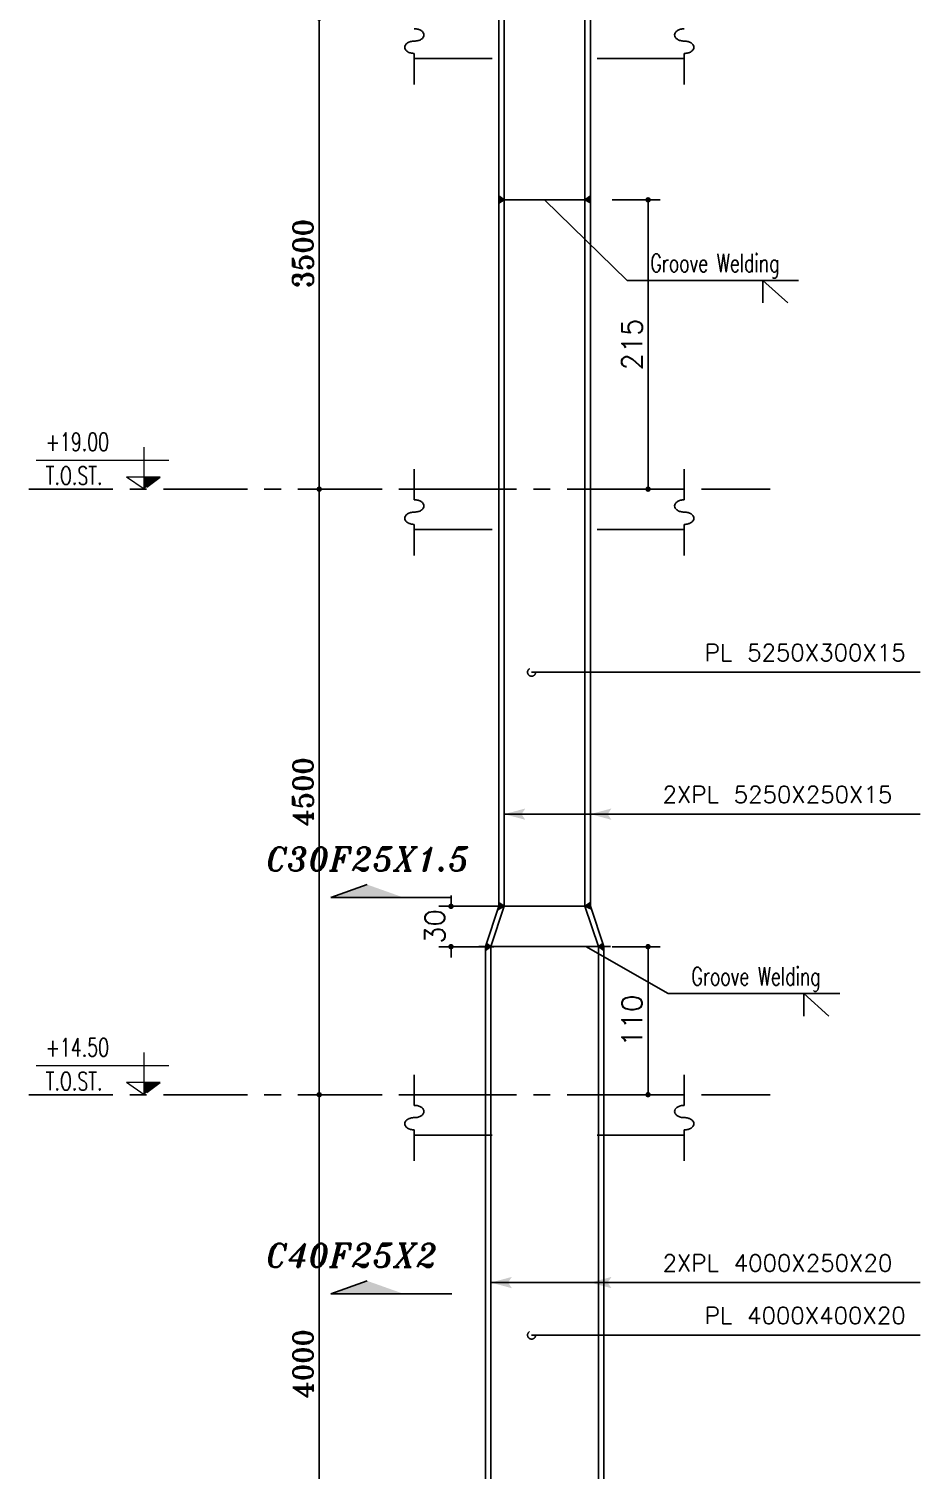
# Model space of a CAD drawing. Header units: inches. Extents: x 1387 to 2676, y -3554 to -2136.
# Drawn here: x 2541.25 to 2554.5, y -2321.39 to -2299.97 of the extents above; entities that cross this region are included whole.
import ezdxf

# ---------------------------------------------------------------- set-up
doc = ezdxf.new("R2010")
doc.units = ezdxf.units.IN
doc.header["$MEASUREMENT"] = 0
doc.linetypes.add('CENTER', pattern=[2, 1.25, -0.25, 0.25, -0.25])
doc.linetypes.add('HIDDEN', pattern=[0.375, 0.25, -0.125])
for name, color, linetype in [('1', 1, 'Continuous'), ('1R', 1, 'Continuous'), ('2H', 2, 'HIDDEN'), ('2Y', 2, 'Continuous'), ('3', 3, 'HIDDEN'), ('3G', 3, 'Continuous'), ('AXE', 1, 'CENTER'), ('D', 1, 'Continuous'), ('DIM', 8, 'Continuous'), ('LEVEL', 3, 'HIDDEN'), ('Pich', 2, 'Continuous')]:
    doc.layers.add(name, color=color, linetype=linetype)
doc.layers.add('2', color=2, linetype='Continuous', lineweight=9)
doc.styles.add('ITALICT', font='italict')
doc.styles.add('ROMANC', font='TXT.shx')
doc.styles.add('ROMANS', font='ROMANS')
doc.styles.add('ROMANT', font='romant')
doc.dimstyles.new('1-100', dxfattribs={"dimtxt": 0.3, "dimasz": 0.08, "dimexe": 0.18, "dimexo": 0.0625, "dimgap": 0.09, "dimtad": 1, "dimdec": 0, "dimlfac": 1000, "dimdsep": 46, "dimtxsty": 'ROMANT', "dimblk": 'DOT', "dimcen": 0.09, "dimclrd": 1, "dimclre": 1, "dimclrt": 3, "dimadec": 0, "dimazin": 0, "dimtfac": 1, "dimtdec": 0, "dimtix": 1, "dimtofl": 0, "dimtmove": 2, "dimatfit": 3, "dimldrblk": 'DOT', "dimfxl": 1, "dimtolj": 1, "dimarcsym": 0})
doc.dimstyles.new('1-50-2', dxfattribs={"dimtxt": 0.3, "dimasz": 0.08, "dimexe": 0.18, "dimexo": 0.0625, "dimgap": 0.09, "dimtad": 1, "dimdec": 0, "dimlfac": 500, "dimdsep": 46, "dimtxsty": 'ROMANT', "dimblk": 'DOT', "dimcen": 0.09, "dimclrd": 1, "dimclre": 1, "dimclrt": 3, "dimadec": 0, "dimazin": 0, "dimtfac": 1, "dimtdec": 0, "dimtix": 1, "dimtofl": 0, "dimtmove": 2, "dimatfit": 3, "dimldrblk": 'DOT', "dimfxl": 1, "dimtolj": 1, "dimarcsym": 0})

# ---------------------------------------------------------------- blocks, each defined once
blk = doc.blocks.new('DOT')
at = {"layer": 'DIM', "color": 0, "linetype": 'ByBlock'}
blk.add_line((-0.5, 0), (-1, 0), dxfattribs=at)
at = {"layer": 'DIM', "color": 0, "linetype": 'ByBlock', "const_width": 0.5}
blk.add_lwpolyline([(-0.25, 0, 1), (0.25, 0, 1)], format="xyb", close=True, dxfattribs=at)
blk = doc.blocks.new('*D1965')
at = {"layer": 'Defpoints', "color": 0, "transparency": 16777216}
for p in [(2545.405, -2315.808), (2545.567, -2315.808), (2545.405, -2323.808)]:
    blk.add_point(p, dxfattribs=at)
at = {"layer": 'Pich', "color": 1, "lineweight": -2, "transparency": 16777216}
for p, q in [((2545.468, -2315.808), (2545.747, -2315.808)), ((2545.567, -2323.728), (2545.567, -2315.888)), ((2545.468, -2323.808), (2545.747, -2323.808))]:
    blk.add_line(p, q, dxfattribs=at)
at = {"layer": 'Pich', "color": 1, "lineweight": -2, "transparency": 16777216, "xscale": 0.08, "yscale": 0.08, "zscale": 0.08}
for p, rotation in [((2545.567, -2315.808), 90), ((2545.567, -2323.808), 270)]:
    blk.add_blockref('DOT', p, dxfattribs=dict(at, rotation=rotation))
at = {"layer": 'Pich', "color": 3, "transparency": 16777216, "insert": (2545.327, -2319.808), "char_height": 0.3, "attachment_point": 5, "rotation": 90, "style": 'ROMANT'}
blk.add_mtext('\\A1;4000', dxfattribs=at)
blk = doc.blocks.new('_Dot')
at = {"layer": 'DIM', "color": 0, "lineweight": -2}
blk.add_line((-0.5, 0), (-1, 0), dxfattribs=at)
at = {"layer": 'DIM', "color": 0, "const_width": 0.5}
blk.add_lwpolyline([(-0.25, 0, 1), (0.25, 0, 1)], format="xyb", close=True, dxfattribs=at)
blk = doc.blocks.new('*D1961')
at = {"layer": 'Defpoints', "color": 0, "transparency": 16777216}
for p in [(2545.397, -2306.808), (2545.567, -2306.808), (2545.397, -2315.808)]:
    blk.add_point(p, dxfattribs=at)
at = {"layer": 'Pich', "color": 1, "lineweight": -2, "transparency": 16777216}
for p, q in [((2545.459, -2306.808), (2545.747, -2306.808)), ((2545.567, -2315.728), (2545.567, -2306.888)), ((2545.459, -2315.808), (2545.747, -2315.808))]:
    blk.add_line(p, q, dxfattribs=at)
at = {"layer": 'Pich', "color": 1, "lineweight": -2, "transparency": 16777216, "xscale": 0.08, "yscale": 0.08, "zscale": 0.08}
for p, rotation in [((2545.567, -2306.808), 90), ((2545.567, -2315.808), 270)]:
    blk.add_blockref('DOT', p, dxfattribs=dict(at, rotation=rotation))
at = {"layer": 'Pich', "color": 3, "transparency": 16777216, "insert": (2545.327, -2311.308), "char_height": 0.3, "attachment_point": 5, "rotation": 90, "style": 'ROMANT'}
blk.add_mtext('\\A1;4500', dxfattribs=at)
blk = doc.blocks.new('*D1962')
at = {"layer": 'Defpoints', "color": 0, "transparency": 16777216}
for p in [(2545.567, -2299.808), (2545.567, -2306.808), (2545.567, -2306.808)]:
    blk.add_point(p, dxfattribs=at)
at = {"layer": 'Pich', "color": 1, "lineweight": -2, "transparency": 16777216}
for p, q in [((2545.567, -2299.888), (2545.567, -2306.728)), ((2545.629, -2299.808), (2545.747, -2299.808)), ((2545.629, -2306.808), (2545.747, -2306.808))]:
    blk.add_line(p, q, dxfattribs=at)
at = {"layer": 'Pich', "color": 1, "lineweight": -2, "transparency": 16777216, "xscale": 0.08, "yscale": 0.08, "zscale": 0.08}
for p, rotation in [((2545.567, -2299.808), 90), ((2545.567, -2306.808), 270)]:
    blk.add_blockref('DOT', p, dxfattribs=dict(at, rotation=rotation))
at = {"layer": 'Pich', "color": 3, "transparency": 16777216, "insert": (2545.327, -2303.308), "char_height": 0.3, "attachment_point": 5, "rotation": 90, "style": 'ROMANT'}
blk.add_mtext('\\A1;3500', dxfattribs=at)
blk = doc.blocks.new('*D1959')
at = {"layer": 'D', "color": 1, "lineweight": -2, "transparency": 16777216}
for p, q in [((2547.526, -2312.928), (2547.526, -2312.848)), ((2548.274, -2313.008), (2547.346, -2313.008)), ((2548.163, -2313.608), (2547.346, -2313.608)), ((2547.526, -2313.688), (2547.526, -2313.768))]:
    blk.add_line(p, q, dxfattribs=at)
at = {"layer": 'Defpoints', "color": 0, "transparency": 16777216}
for p in [(2548.337, -2313.008), (2547.526, -2313.608), (2548.225, -2313.608, -0.015)]:
    blk.add_point(p, dxfattribs=at)
at = {"layer": 'D', "color": 1, "lineweight": -2, "transparency": 16777216, "xscale": 0.08, "yscale": 0.08, "zscale": 0.08}
for p, rotation in [((2547.526, -2313.008), 270), ((2547.526, -2313.608), 90)]:
    blk.add_blockref('DOT', p, dxfattribs=dict(at, rotation=rotation))
at = {"layer": 'D', "color": 2, "transparency": 16777216, "insert": (2547.286, -2313.308), "char_height": 0.3, "attachment_point": 5, "rotation": 90, "style": 'ROMANS'}
blk.add_mtext('\\A1;30', dxfattribs=at)
blk = doc.blocks.new('*D1957')
at = {"layer": 'D', "color": 1, "lineweight": -2, "transparency": 16777216}
for p, q in [((2549.92, -2313.608), (2550.635, -2313.608)), ((2550.455, -2313.688), (2550.455, -2315.728)), ((2550.02, -2315.808), (2550.635, -2315.808))]:
    blk.add_line(p, q, dxfattribs=at)
at = {"layer": 'Defpoints', "color": 0, "transparency": 16777216}
for p in [(2549.858, -2313.608, 0.03), (2549.958, -2315.808), (2550.455, -2315.808)]:
    blk.add_point(p, dxfattribs=at)
at = {"layer": 'D', "color": 1, "lineweight": -2, "transparency": 16777216, "xscale": 0.08, "yscale": 0.08, "zscale": 0.08}
for p, rotation in [((2550.455, -2313.608), 90), ((2550.455, -2315.808), 270)]:
    blk.add_blockref('DOT', p, dxfattribs=dict(at, rotation=rotation))
at = {"layer": 'D', "color": 2, "transparency": 16777216, "insert": (2550.215, -2314.708), "char_height": 0.3, "attachment_point": 5, "rotation": 90, "style": 'ROMANS'}
blk.add_mtext('\\A1;110', dxfattribs=at)
blk = doc.blocks.new('*D1958')
at = {"layer": 'D', "color": 1, "lineweight": -2, "transparency": 16777216}
for p, q in [((2549.92, -2302.508), (2550.635, -2302.508)), ((2550.455, -2302.588), (2550.455, -2306.728)), ((2550.02, -2306.808), (2550.635, -2306.808))]:
    blk.add_line(p, q, dxfattribs=at)
at = {"layer": 'Defpoints', "color": 0, "transparency": 16777216}
for p in [(2549.858, -2302.508, 0.045), (2549.958, -2306.808), (2550.455, -2306.808)]:
    blk.add_point(p, dxfattribs=at)
at = {"layer": 'D', "color": 1, "lineweight": -2, "transparency": 16777216, "xscale": 0.08, "yscale": 0.08, "zscale": 0.08}
for p, rotation in [((2550.455, -2302.508), 90), ((2550.455, -2306.808), 270)]:
    blk.add_blockref('DOT', p, dxfattribs=dict(at, rotation=rotation))
at = {"layer": 'D', "color": 2, "transparency": 16777216, "insert": (2550.215, -2304.658), "char_height": 0.3, "attachment_point": 5, "rotation": 90, "style": 'ROMANS'}
blk.add_mtext('\\A1;215', dxfattribs=at)

msp = doc.modelspace()

# ---------------------------------------------------------------- hatches: boundary and pattern name
at = {"layer": '1R'}
h = msp.add_hatch(color=256, dxfattribs=at)
h.dxf.hatch_style = 1
h.paths.add_polyline_path([(2548.23737283, -2302.45064041), (2548.23737283, -2302.5077692), (2548.31737283, -2302.5077692)])
h.paths.add_polyline_path([(2548.31737283, -2302.5077692), (2548.23737283, -2302.5077692), (2548.23737283, -2302.55922559)])
h = msp.add_hatch(color=256, dxfattribs=at)
h.dxf.hatch_style = 1
h.paths.add_polyline_path([(2549.59737283, -2302.45064041), (2549.59737283, -2302.5077692), (2549.51737283, -2302.5077692)])
h.paths.add_polyline_path([(2549.51737283, -2302.5077692), (2549.59737283, -2302.5077692), (2549.59737283, -2302.55259538)])
h = msp.add_hatch(color=256, dxfattribs=at)
h.dxf.hatch_style = 1
h.paths.add_polyline_path([(2548.23737283, -2312.95064041), (2548.23737283, -2313.0077692), (2548.31737283, -2313.0077692)])
h.paths.add_polyline_path([(2548.31737283, -2313.0077692), (2548.23737283, -2313.0077692), (2548.22022001, -2313.05922766)])
h = msp.add_hatch(color=256, dxfattribs=at)
h.dxf.hatch_style = 1
h.paths.add_polyline_path([(2549.59737283, -2312.95064041), (2549.59737283, -2313.0077692), (2549.51737283, -2313.0077692)])
h.paths.add_polyline_path([(2549.51737283, -2313.0077692), (2549.59737283, -2313.0077692), (2549.61231809, -2313.05260497)])
h = msp.add_hatch(color=256, dxfattribs=at)
h.dxf.hatch_style = 1
h.paths.add_polyline_path([(2548.04622918, -2313.55463112), (2548.03737283, -2313.6077692), (2548.11737283, -2313.6077692)])
h.paths.add_polyline_path([(2548.11737283, -2313.6077692), (2548.03737283, -2313.6077692), (2548.03737283, -2313.66489798)])
h = msp.add_hatch(color=256, dxfattribs=at)
h.dxf.hatch_style = 1
h.paths.add_polyline_path([(2549.78857191, -2313.55496367), (2549.79737283, -2313.6077692), (2549.71737283, -2313.6077692)])
h.paths.add_polyline_path([(2549.71737283, -2313.6077692), (2549.79737283, -2313.6077692), (2549.79737283, -2313.66489798)])

# ---------------------------------------------------------------- linework, layer by layer
at = {"layer": '1'}
for p, q in [((2548.72367963, -2309.52788731), (2554.49968708, -2309.52788731)), ((2548.31737283, -2311.63824228), (2554.49968708, -2311.63824228)), ((2548.11737283, -2318.60028277, -0.00294384), (2554.49968708, -2318.60030485)), ((2548.72367963, -2319.38124042), (2554.49968708, -2319.38124042))]:
    msp.add_line(p, q, dxfattribs=at)
at = {"layer": '1R'}
for p, q in [((2548.31737283, -2302.5077692, 0.04499989), (2548.23737283, -2302.45064041, 0.04499989)), ((2549.51737283, -2302.5077692, 0.04499989), (2549.59737283, -2302.45064041, 0.04499989)), ((2548.23737283, -2302.5077692, 0.02999992), (2549.39737283, -2302.5077692, 0.02999992)), ((2548.23737283, -2302.5077692, 0.04499989), (2549.59737283, -2302.5077692, 0.04499989)), ((2548.31737283, -2302.5077692, 0.04499989), (2548.23737283, -2302.55921811, 0.05553033)), ((2550.14549437, -2303.70441907, 0.04499989), (2548.91737283, -2302.5077692, 0.04499989)), ((2549.51737283, -2302.5077692, 0.04499989), (2549.59737283, -2302.55259538, 0.0555044)), ((2552.69275914, -2303.70441907, 0.04499989), (2550.14549437, -2303.70441907, 0.04499989)), ((2548.31737283, -2313.0077692, 0.04499989), (2548.23737283, -2312.95064041, 0.04499989)), ((2549.51737283, -2313.0077692, 0.04499989), (2549.59737283, -2312.95064041, 0.04499989)), ((2548.03737283, -2313.0077692, 0.02999992), (2549.39737283, -2313.0077692, 0.02999992)), ((2548.31737283, -2313.0077692, 0.04499989), (2548.22022001, -2313.05922766, 0.02999992)), ((2548.23737283, -2313.0077692, 0.04499989), (2549.59737283, -2313.0077692, 0.04499989)), ((2549.51737283, -2313.0077692, 0.04499989), (2549.61231809, -2313.05260497, 0.02999992)), ((2547.93737283, -2313.6077692, 0.02999992), (2549.89737283, -2313.6077692, 0.02999992)), ((2547.93737283, -2313.6077692, 0.02999992), (2549.89737283, -2313.6077692, 0.02999992)), ((2547.93737283, -2313.6077692, 0.02999992), (2549.69737283, -2313.6077692, 0.02999992)), ((2547.93737283, -2313.6077692, 0.02999992), (2549.69737283, -2313.6077692, 0.02999992)), ((2548.11737283, -2313.6077692, 0.04499989), (2548.03737283, -2313.66489798, 0.04499989)), ((2548.11737283, -2313.6077692, 0.04499989), (2548.04622918, -2313.55463112, 0.03132837)), ((2550.7559827, -2314.30441907, 0.02999992), (2549.52786117, -2313.6077692, 0.02999992)), ((2549.71737283, -2313.6077692, 0.02999992), (2549.78857191, -2313.55496367, 0.02999992)), ((2549.71737283, -2313.6077692, 0.02999992), (2549.79737283, -2313.66489798, 0.02999992)), ((2553.30324747, -2314.30441907, 0.02999992), (2550.7559827, -2314.30441907, 0.02999992))]:
    msp.add_line(p, q, dxfattribs=at)
at = {"layer": '2'}
for p, q in [((2542.9634117, -2306.8077692, 0.01499996), (2542.9634117, -2306.18333853, 0.01499996)), ((2543.33331859, -2306.37965528, 0.01499996), (2541.36166553, -2306.37965528, 0.01499996)), ((2542.9634117, -2306.8077692, 0.01499996), (2542.70336683, -2306.62760634, 0.01499996)), ((2542.70343343, -2306.6228955, 0.01499996), (2543.2035197, -2306.6228955, 0.01499996)), ((2542.9634117, -2315.8077692, 0.01499996), (2542.9634117, -2315.18333853, 0.01499996)), ((2543.33331859, -2315.37965528, 0.01499996), (2541.36166553, -2315.37965528, 0.01499996)), ((2542.9634117, -2315.8077692, 0.01499996), (2542.70336683, -2315.62760634, 0.01499996)), ((2542.70343343, -2315.6228955, 0.01499996), (2543.2035197, -2315.6228955, 0.01499996))]:
    msp.add_line(p, q, dxfattribs=at)
at = {"layer": '2H'}
for p, q in [((2543.20345311, -2306.62760634, 0.01499996), (2542.9634117, -2306.8077692, 0.01499996)), ((2543.20345311, -2315.62760634, 0.01499996), (2542.9634117, -2315.8077692, 0.01499996))]:
    msp.add_line(p, q, dxfattribs=at)
at = {"layer": '2Y'}
for p, q in [((2546.98063495, -2300.79216283), (2546.98063495, -2300.33157835)), ((2550.99276387, -2300.79216283), (2550.99276387, -2300.33157835)), ((2552.15844817, -2304.04029659, 0.04499989), (2552.15844817, -2303.7052914, 0.04499989)), ((2552.15844817, -2303.7052914, 0.04499989), (2552.53315069, -2304.04029659, 0.04499989)), ((2546.98063495, -2306.96621595), (2546.98063495, -2306.51059283)), ((2550.99276387, -2306.96621595), (2550.99276387, -2306.51059283)), ((2546.98063495, -2307.79216283), (2546.98063495, -2307.33157835)), ((2550.99276387, -2307.79216283), (2550.99276387, -2307.33157835)), ((2552.7689365, -2314.64029659, 0.02999992), (2552.7689365, -2314.3052914, 0.02999992)), ((2552.7689365, -2314.3052914, 0.02999992), (2553.14363903, -2314.64029659, 0.02999992)), ((2546.98063495, -2315.96621595), (2546.98063495, -2315.51059283)), ((2550.99276387, -2315.96621595), (2550.99276387, -2315.51059283)), ((2546.98063495, -2316.79216283), (2546.98063495, -2316.33157835)), ((2550.99276387, -2316.79216283), (2550.99276387, -2316.33157835))]:
    msp.add_line(p, q, dxfattribs=at)
for centre, radius, start, end in [((2546.98063495, -2300.18998524), 0.22376929, 75.201495889, 90.000000003), ((2546.99788067, -2300.1247059), 0.15625036, 57.470460436, 75.201495889), ((2546.99788067, -2299.99040719), 0.15625036, 284.798504111, 302.529539564), ((2547.02417514, -2300.08347878), 0.10735174, 33.001544692, 57.470460436), ((2547.02417514, -2300.03163432), 0.10735174, 302.529539564, 326.998455309), ((2547.06408952, -2300.05755655), 0.05975846, 359.999999998, 33.001544691), ((2547.06408952, -2300.05755655), 0.05975846, 326.998455309, 0), ((2550.9093093, -2300.05755655), 0.05975846, 146.998455309, 180.000000002), ((2550.9093093, -2300.05755655), 0.05975846, 180, 213.001544691), ((2550.94922368, -2300.08347878), 0.10735174, 122.529539564, 146.998455308), ((2550.94922368, -2300.03163432), 0.10735174, 213.001544691, 237.470460436), ((2550.97551815, -2300.1247059), 0.15625036, 104.798504111, 122.529539564), ((2550.97551815, -2299.99040719), 0.15625036, 237.470460436, 255.201495889), ((2550.99276387, -2300.18998524), 0.22376929, 89.999999997, 104.798504111), ((2546.89718038, -2300.24023775), 0.05975846, 146.998455308, 179.999999999), ((2546.89718038, -2300.24023775), 0.05975846, 180, 213.001544691), ((2546.93709476, -2300.26615998), 0.10735174, 122.529539564, 146.998455308), ((2546.93709476, -2300.21431551), 0.10735174, 213.001544692, 237.470460436), ((2546.96338923, -2300.3073871), 0.15625036, 104.798504114, 122.529539568), ((2546.96338923, -2300.17308839), 0.15625036, 237.470460436, 255.201495889), ((2546.98063495, -2300.37266644), 0.22376929, 89.999999997, 104.798504111), ((2546.98063495, -2300.10780906), 0.22376929, 255.201495889, 270), ((2546.98063495, -2299.92512786), 0.22376929, 270, 284.798504114), ((2550.99276387, -2299.92512786), 0.22376929, 255.201495886, 270), ((2550.99276387, -2300.37266644), 0.22376929, 75.201495889, 90.000000003), ((2550.99276387, -2300.10780906), 0.22376929, 270, 284.798504111), ((2551.01000959, -2300.3073871), 0.15625036, 57.470460432, 75.201495886), ((2551.01000959, -2300.17308839), 0.15625036, 284.798504111, 302.529539564), ((2551.03630406, -2300.26615998), 0.10735174, 33.001544692, 57.470460436), ((2551.03630406, -2300.21431551), 0.10735174, 302.529539564, 326.998455308), ((2551.07621844, -2300.24023775), 0.05975846, 0.000000001, 33.001544692), ((2551.07621844, -2300.24023775), 0.05975846, 326.998455309, 0), ((2546.98063495, -2307.18998524), 0.22376929, 75.201495889, 90.000000003), ((2546.99788067, -2307.1247059), 0.15625036, 57.470460436, 75.201495889), ((2547.02417514, -2307.08347878), 0.10735174, 33.001544692, 57.470460436), ((2550.94922368, -2307.08347878), 0.10735174, 122.529539564, 146.998455308), ((2550.97551815, -2307.1247059), 0.15625036, 104.798504111, 122.529539564), ((2550.99276387, -2307.18998524), 0.22376929, 89.999999997, 104.798504111), ((2546.89718038, -2307.24023775), 0.05975846, 146.998455308, 179.999999999), ((2546.93709476, -2307.26615998), 0.10735174, 122.529539564, 146.998455308), ((2546.96338923, -2307.3073871), 0.15625036, 104.798504114, 122.529539568), ((2546.98063495, -2307.37266644), 0.22376929, 89.999999997, 104.798504111), ((2546.98063495, -2306.92512786), 0.22376929, 270, 284.798504114), ((2546.99788067, -2306.99040719), 0.15625036, 284.798504111, 302.529539564), ((2547.02417514, -2307.03163432), 0.10735174, 302.529539564, 326.998455309), ((2547.06408952, -2307.05755655), 0.05975846, 359.999999998, 33.001544691), ((2547.06408952, -2307.05755655), 0.05975846, 326.998455309, 0), ((2550.9093093, -2307.05755655), 0.05975846, 146.998455309, 180.000000002), ((2550.9093093, -2307.05755655), 0.05975846, 180, 213.001544691), ((2550.94922368, -2307.03163432), 0.10735174, 213.001544691, 237.470460436), ((2550.97551815, -2306.99040719), 0.15625036, 237.470460436, 255.201495889), ((2550.99276387, -2306.92512786), 0.22376929, 255.201495886, 270), ((2550.99276387, -2307.37266644), 0.22376929, 75.201495889, 90.000000003), ((2551.01000959, -2307.3073871), 0.15625036, 57.470460432, 75.201495886), ((2551.03630406, -2307.26615998), 0.10735174, 33.001544692, 57.470460436), ((2551.07621844, -2307.24023775), 0.05975846, 0.000000001, 33.001544692), ((2546.89718038, -2307.24023775), 0.05975846, 180, 213.001544691), ((2546.93709476, -2307.21431551), 0.10735174, 213.001544692, 237.470460436), ((2546.96338923, -2307.17308839), 0.15625036, 237.470460436, 255.201495889), ((2546.98063495, -2307.10780906), 0.22376929, 255.201495889, 270), ((2550.99276387, -2307.10780906), 0.22376929, 270, 284.798504111), ((2551.01000959, -2307.17308839), 0.15625036, 284.798504111, 302.529539564), ((2551.03630406, -2307.21431551), 0.10735174, 302.529539564, 326.998455308), ((2551.07621844, -2307.24023775), 0.05975846, 326.998455309, 0), ((2546.98063495, -2316.18998524), 0.22376929, 75.201495889, 90.000000003), ((2546.99788067, -2316.1247059), 0.15625036, 57.470460436, 75.201495889), ((2547.02417514, -2316.08347878), 0.10735174, 33.001544692, 57.470460436), ((2550.94922368, -2316.08347878), 0.10735174, 122.529539564, 146.998455308), ((2550.97551815, -2316.1247059), 0.15625036, 104.798504111, 122.529539564), ((2550.99276387, -2316.18998524), 0.22376929, 89.999999997, 104.798504111), ((2546.89718038, -2316.24023775), 0.05975846, 146.998455308, 179.999999999), ((2546.93709476, -2316.26615998), 0.10735174, 122.529539564, 146.998455308), ((2546.96338923, -2316.3073871), 0.15625036, 104.798504114, 122.529539568), ((2546.98063495, -2316.37266644), 0.22376929, 89.999999997, 104.798504111), ((2546.98063495, -2315.92512786), 0.22376929, 270, 284.798504114), ((2546.99788067, -2315.99040719), 0.15625036, 284.798504111, 302.529539564), ((2547.02417514, -2316.03163432), 0.10735174, 302.529539564, 326.998455309), ((2547.06408952, -2316.05755655), 0.05975846, 359.999999998, 33.001544691), ((2547.06408952, -2316.05755655), 0.05975846, 326.998455309, 0), ((2550.9093093, -2316.05755655), 0.05975846, 146.998455309, 180.000000002), ((2550.9093093, -2316.05755655), 0.05975846, 180, 213.001544691), ((2550.94922368, -2316.03163432), 0.10735174, 213.001544691, 237.470460436), ((2550.97551815, -2315.99040719), 0.15625036, 237.470460436, 255.201495889), ((2550.99276387, -2315.92512786), 0.22376929, 255.201495886, 270), ((2550.99276387, -2316.37266644), 0.22376929, 75.201495889, 90.000000003), ((2551.01000959, -2316.3073871), 0.15625036, 57.470460432, 75.201495886), ((2551.03630406, -2316.26615998), 0.10735174, 33.001544692, 57.470460436), ((2551.07621844, -2316.24023775), 0.05975846, 0.000000001, 33.001544692), ((2546.89718038, -2316.24023775), 0.05975846, 180, 213.001544691), ((2546.93709476, -2316.21431551), 0.10735174, 213.001544692, 237.470460436), ((2546.96338923, -2316.17308839), 0.15625036, 237.470460436, 255.201495889), ((2546.98063495, -2316.10780906), 0.22376929, 255.201495889, 270), ((2550.99276387, -2316.10780906), 0.22376929, 270, 284.798504111), ((2551.01000959, -2316.17308839), 0.15625036, 284.798504111, 302.529539564), ((2551.03630406, -2316.21431551), 0.10735174, 302.529539564, 326.998455308), ((2551.07621844, -2316.24023775), 0.05975846, 326.998455309, 0)]:
    msp.add_arc(centre, radius, start, end, dxfattribs=at)
at = {"layer": '3'}
for centre in [(2548.72367963, -2309.52788731), (2548.72367963, -2319.38124042)]:
    msp.add_circle(centre, 0.06, dxfattribs=at)
for points in [[(2542.9634117, -2306.8077692, 0.01499996), (2543.20345311, -2306.62760634, 0.01499996), (2542.9634117, -2306.62760634, 0.01499996)], [(2548.31737283, -2311.63824228), (2548.57460814, -2311.63824228), (2548.6310075, -2311.55418627)], [(2548.31737283, -2311.63824228), (2548.57460814, -2311.63824228), (2548.6310075, -2311.72229829)], [(2549.59737283, -2311.63823143, 0.02886904), (2549.85460814, -2311.63823143, 0.02886904), (2549.9110075, -2311.55417542, 0.02886904)], [(2549.59737283, -2311.63823143, 0.02886904), (2549.85460814, -2311.63823143, 0.02886904), (2549.9110075, -2311.72228743, 0.02886904)], [(2542.9634117, -2315.8077692, 0.01499996), (2543.20345311, -2315.62760634, 0.01499996), (2542.9634117, -2315.62760634, 0.01499996)], [(2548.11737283, -2318.60028277, -0.00294384), (2548.37460814, -2318.60028277, -0.00294384), (2548.4310075, -2318.51622676, -0.00294384)], [(2549.59737283, -2318.60029399, 0.02886904), (2549.85460814, -2318.60029399, 0.02886904), (2549.9110075, -2318.51623798, 0.02886904)], [(2548.11737283, -2318.60028277, -0.00294384), (2548.37460814, -2318.60028277, -0.00294384), (2548.4310075, -2318.68433878, -0.00294384)], [(2549.59737283, -2318.60029399, 0.02886904), (2549.85460814, -2318.60029399, 0.02886904), (2549.9110075, -2318.68435, 0.02886904)]]:
    msp.add_solid(points, dxfattribs=at)
at = {"layer": '3G'}
for p, q in [((2548.23737283, -2313.0077692, 0.04499989), (2548.23737283, -2290.5077692, 0.01499996)), ((2548.31737283, -2313.0077692, 0.04499989), (2548.31737283, -2290.5077692, 0.01499996)), ((2549.51737283, -2313.0077692, 0.04499989), (2549.51737283, -2290.5077692, 0.01492132)), ((2549.51737283, -2313.0077692, 0.04499989), (2549.51737283, -2290.5077692, 0.01492132)), ((2549.59737283, -2313.0077692, 0.04499989), (2549.59737283, -2290.5077692, 0.01492132)), ((2548.13737283, -2300.4077692), (2546.98063495, -2300.4077692)), ((2549.69737283, -2300.4077692), (2550.99276387, -2300.4077692)), ((2548.13737283, -2306.8077692), (2546.98063495, -2306.8077692)), ((2549.69737283, -2306.8077692), (2550.99276387, -2306.8077692)), ((2548.13737283, -2307.4077692), (2546.98063495, -2307.4077692)), ((2549.69737283, -2307.4077692), (2550.99276387, -2307.4077692)), ((2545.73712193, -2312.87903225), (2546.28105474, -2312.68546545)), ((2547.54000132, -2312.87903225), (2545.73712193, -2312.87903225)), ((2548.03737283, -2313.6077692, 0.02999992), (2548.23737283, -2313.0077692, 0.02999992)), ((2548.11737283, -2313.6077692, 0.02999992), (2548.31737283, -2313.0077692, 0.02999992)), ((2549.51737283, -2313.0077692, 0.02999992), (2549.71737283, -2313.6077692, 0.02999992)), ((2549.59737283, -2313.0077692, 0.02999992), (2549.79737283, -2313.6077692, 0.02999992)), ((2548.03737283, -2321.6077692, -0.01499996), (2548.03737283, -2313.6077692, 0.02999992)), ((2548.11737283, -2321.6077692, -0.01499996), (2548.11737283, -2313.6077692, 0.02999992)), ((2549.71737283, -2321.6077692, -0.01499996), (2549.71737283, -2313.6077692, 0.02999992)), ((2549.71737283, -2321.6077692, -0.01499996), (2549.71737283, -2313.6077692, 0.02999992)), ((2549.79737283, -2321.6077692, -0.01499996), (2549.79737283, -2313.6077692, 0.02999992)), ((2548.13737283, -2315.8077692), (2546.98063495, -2315.8077692)), ((2549.69737283, -2315.8077692), (2550.99276387, -2315.8077692)), ((2548.13737283, -2316.4077692), (2546.98063495, -2316.4077692)), ((2549.69737283, -2316.4077692), (2550.99276387, -2316.4077692)), ((2545.73712193, -2318.76883821), (2546.28105474, -2318.57527141)), ((2547.54000132, -2318.76883821), (2545.73712193, -2318.76883821))]:
    msp.add_line(p, q, dxfattribs=at)
for points in [[(2545.73712193, -2312.87903225), (2546.28105474, -2312.68546545), (2546.28105474, -2312.87903225)], [(2546.82498756, -2312.87903225), (2546.28105474, -2312.68546545), (2546.28105474, -2312.87903225)], [(2545.73712193, -2318.76883821), (2546.28105474, -2318.57527141), (2546.28105474, -2318.76883821)], [(2546.82498756, -2318.76883821), (2546.28105474, -2318.57527141), (2546.28105474, -2318.76883821)]]:
    msp.add_solid(points, dxfattribs=at)
at = {"layer": 'AXE'}
for p, q in [((2541.25048267, -2306.8077692), (2552.27139319, -2306.8077692)), ((2541.25048267, -2315.8077692), (2552.27139319, -2315.8077692))]:
    msp.add_line(p, q, dxfattribs=at)

# ---------------------------------------------------------------- texts
at = {"layer": '2Y', "style": 'ROMANC'}
for s, p in [('PL 5250X300X15', (2551.29764777, -2309.36223025)), ('2XPL 5250X250X15', (2550.67002317, -2311.47258521)), ('2XPL 4000X250X20', (2550.67002317, -2318.43464778)), ('PL 4000X400X20', (2551.29764777, -2319.21558335))]:
    msp.add_text(s, height=0.2499993062, dxfattribs=at).set_placement(p)
at = {"layer": '3G', "style": 'ITALICT'}
for s, p in [('C30F25X1.5', (2544.77551378, -2312.48146312)), ('C40F25X2', (2544.77551378, -2318.37126909))]:
    msp.add_text(s, height=0.35, dxfattribs=at).set_placement(p)
at = {"layer": 'LEVEL', "style": 'ROMANS', "width": 0.7}
for s, p in [('Groove Welding', (2550.48930629, -2303.58285462, 0.04499989)), ('+19.00', (2541.50246375, -2306.24002116, 0.01499996)), ('T.O.ST.  ', (2541.50246375, -2306.74126807, 0.01499996)), ('Groove Welding', (2551.09979462, -2314.18285462, 0.02999992)), ('+14.50', (2541.50246375, -2315.24002116, 0.01499996)), ('T.O.ST.  ', (2541.50246375, -2315.74126807, 0.01499996))]:
    msp.add_text(s, height=0.27, dxfattribs=at).set_placement(p)

# ---------------------------------------------------------------- dimensions: what is measured, and where the dimension line sits
at = {"layer": 'D'}
for base, p1, p2, text, picture, middle in [((2550.45532374, -2306.8077692), (2549.85793334, -2302.5077692, 0.04499989), (2549.95793334, -2306.8077692), '215', '*D1958', (2550.21532374, -2304.6577692)), ((2547.52557336, -2313.6077692, 0.05999985), (2548.33663584, -2313.0077692, 0.05999985), (2548.22507247, -2313.6077692, 0.04499989), '30', '*D1959', (2547.28557336, -2313.3077692, 0.05999985)), ((2550.45532374, -2315.8077692), (2549.85793334, -2313.6077692, 0.02999992), (2549.95793334, -2315.8077692), '110', '*D1957', (2550.21532374, -2314.7077692))]:
    dim = msp.add_linear_dim(base=base, p1=p1, p2=p2, angle=90, text=text, dimstyle='1-100', override={"dimtxsty": 'ROMANS', "dimclrt": 2, "dimtmove": 1}, dxfattribs=at)
    dim.commit()
    dim.dimension.update_dxf_attribs({"geometry": picture, "text_midpoint": middle})
at = {"layer": 'Pich'}
for base, p1, p2, picture, middle in [((2545.56660247, -2306.8077692), (2545.56660247, -2299.8077692), (2545.56660247, -2306.8077692), '*D1962', (2545.32660247, -2303.3077692)), ((2545.56660247, -2306.8077692), (2545.39660247, -2315.8077692), (2545.39660247, -2306.8077692), '*D1961', (2545.32660247, -2311.3077692)), ((2545.56660247, -2315.8077692), (2545.40512676, -2323.8077692), (2545.40512676, -2315.8077692), '*D1965', (2545.32660247, -2319.8077692))]:
    dim = msp.add_linear_dim(base=base, p1=p1, p2=p2, angle=90, dimstyle='1-50-2', dxfattribs=at)
    dim.commit()
    dim.dimension.update_dxf_attribs({"geometry": picture, "text_midpoint": middle})

doc.saveas('drawing.dxf')
